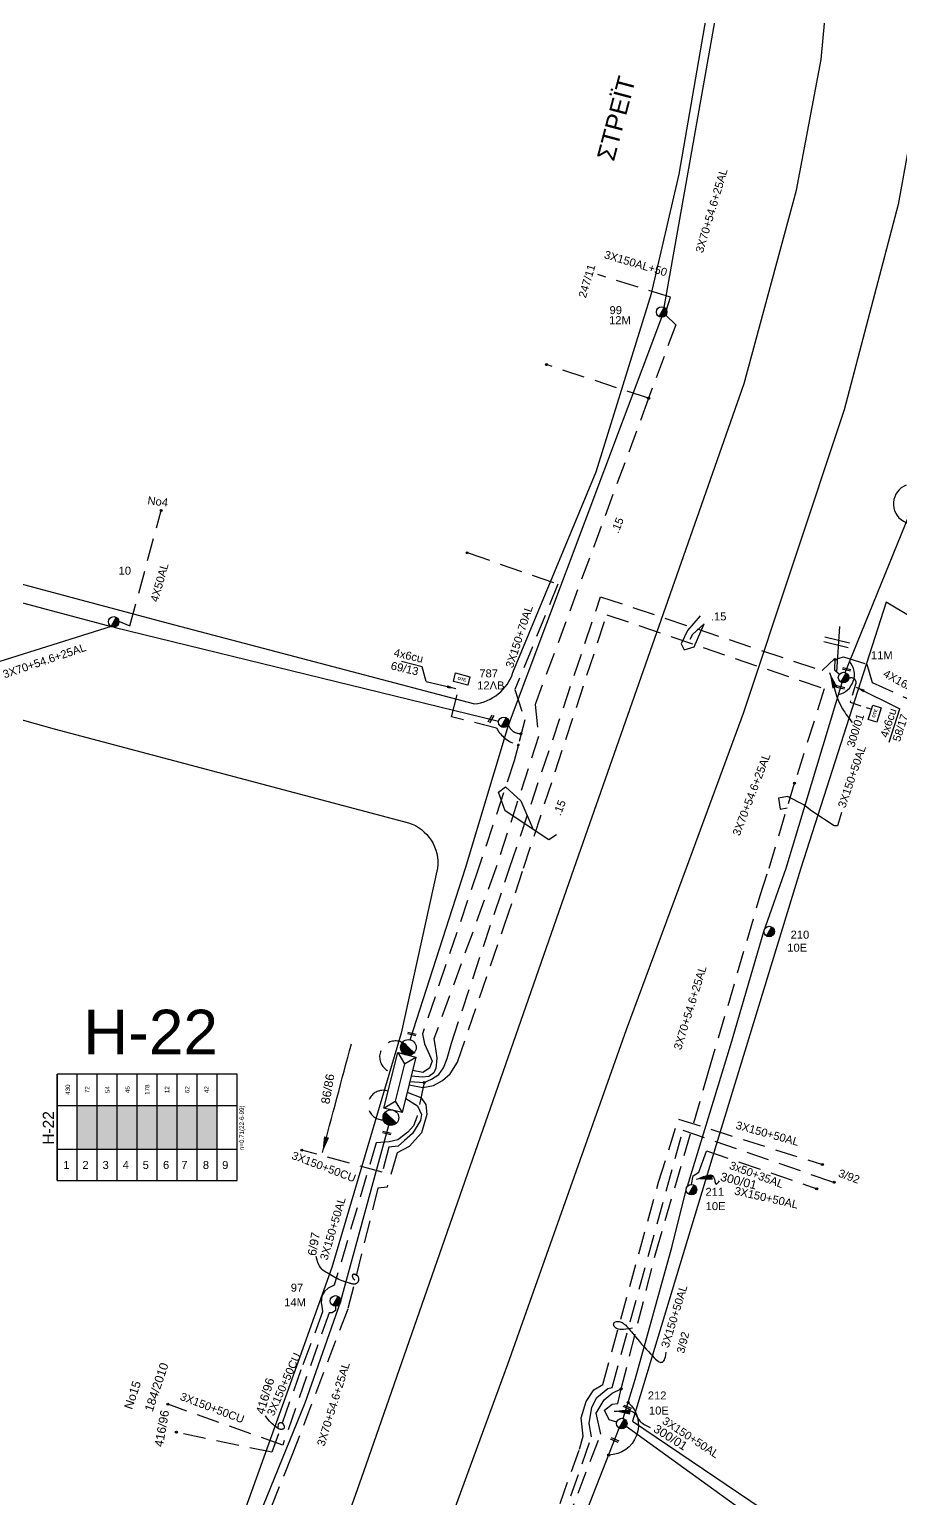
# Model space of a CAD drawing. Header units: millimetres. Extents: x 951 to 2109, y 727 to 2273.
# Drawn here: x 1749.5 to 1847.5, y 967.6 to 1132.7 of the extents above; entities that cross this region are included whole.
import ezdxf
from ezdxf.enums import TextEntityAlignment as Align

# ---------------------------------------------------------------- set-up
doc = ezdxf.new("R2010")
doc.units = ezdxf.units.MM
doc.linetypes.add('DASHED', pattern=[19.05, 12.7, -6.35])
for name, color, linetype in [('Pillar OTE', 7, 'Continuous'), ('Άγνωστα', 7, 'Continuous'), ('Ασφαλειοκιβώτια Χ.Τ 9 αναχωρήσεων', 7, 'Continuous'), ('Γέφυρες Εναέριου Δικτύου', 7, 'Continuous'), ('Γυμνά εναέρια ΧΤ (3Φ)   4x50AL', 7, 'Continuous'), ('Γυμνά εναέρια ΧΤ και ΦΟΠ (3Φ)   4x50+16AL', 7, 'Continuous'), ('Επιγραφές - Σχήματα', 7, 'Continuous'), ('Καλώδια ΧΤ   3x150+50AL', 7, 'DASHED'), ('Καλώδια ΧΤ   3x150+50CU', 7, 'DASHED'), ('Καλώδια ΧΤ   3x150AL+50XLPE', 7, 'DASHED'), ('Μηχανική τομή', 7, 'Continuous'), ('Στύλος ΦΜ', 7, 'Continuous'), ('Στύλος ΦΜ @ 1', 7, 'Continuous'), ('Συνδέσεις', 7, 'Continuous'), ('Συνεστραμμένα ΧΤ   3x70+54.6+25 AL', 7, 'SYN_LINE'), ('Τομή', 7, 'Continuous'), ('Υποσταθμός εναέριος 2 στύλων', 7, 'Continuous'), ('Υποσταθμός πόλεως', 7, 'Continuous'), ('Υπόβαθρο ΔΕΗ', 7, 'Continuous'), ('Υπόγεια Καλώδια Δικτύου ΧΤ   .075', 7, 'DASHED'), ('Υπόγεια Καλώδια Δικτύου ΧΤ   .15', 7, 'DASHED'), ('Υπόγεια καλώδια Δικτύου ΧΤ και Παρ. ΧΤ - 3X150+70 AL', 7, 'DASHED'), ('Υπόγεια καλώδια Παροχών ΧΤ   4x16AL', 7, 'DASHED'), ('Υπόγεια καλώδια Παροχών ΧΤ   4x25', 7, 'DASHED'), ('Υπόγεια καλώδια Παροχών ΧΤ   4x50AL', 7, 'DASHED'), ('Υπόγεια καλώδια Παροχών ΧΤ   4x6', 7, 'DASHED')]:
    doc.layers.add(name, color=color, linetype=linetype)
doc.styles.get("Standard").update_dxf_attribs({"font": 'arial.ttf'})
doc.linetypes.add('SYN_LINE', pattern='A,0.5,-0.0001,["/\\/\\/\\/",Standard,S=0.1,R=0,X=0,Y=-0.05],-0.25', length=0.7501)
doc.dimstyles.new('ISO-25', dxfattribs={"dimtxt": 2.5, "dimasz": 2.5, "dimexe": 1.25, "dimexo": 0.625, "dimtad": 1, "dimtxsty": 'Standard', "dimcen": 2.5, "dimadec": 0, "dimazin": 0, "dimtfac": 1, "dimtmove": 0, "dimatfit": 3, "dimfxl": 1, "dimarcsym": 0})

# ---------------------------------------------------------------- blocks, each defined once
blk = doc.blocks.new('ΥΠΑΡΧΩΝ ΤΣΙΜΕΝΤΕΝΙΟΣ ΣΤΥΛΟΣ')
at = {"layer": 'Στύλος ΦΜ'}
blk.add_hatch(color=7, dxfattribs=at).paths.add_polyline_path([(-1.29, -2.28, 0.574793), (2.62, 0, 0.268822), (1.3, 2.27)])
at = {"layer": 'Στύλος ΦΜ', "color": 7}
blk.add_line((-1.29, -2.28), (1.3, 2.27), dxfattribs=at)
blk.add_circle((0, 0), 2.62, dxfattribs=at)
at = {"layer": 'Στύλος ΦΜ', "flags": 4}
for tag, p in [('ΑΡΙΘΜΟΣ', (-4.68, 8.05)), ('ΤΥΠΟΣ', (-4.91, 3.03))]:
    blk.add_attdef(tag, p, '', height=4, dxfattribs=at)
blk = doc.blocks.new('ΜΗΧΑΝΙΚΗ ΤΟΜΗ')
at = {"layer": 'Μηχανική τομή', "ltscale": 40}
for p, q in [((-1.89, 0.78), (1.89, 0.78)), ((1.89, 0), (-1.89, 0))]:
    blk.add_line(p, q, dxfattribs=at)
blk = doc.blocks.new('ΥΠΟΣΤΑΘΜΟΣ ΕΝΑΕΡΙΟΣ ΕΠΙ 2 ΣΤΥΛΩΝ')
at = {"layer": 'Υποσταθμός εναέριος 2 στύλων', "linetype": 'Continuous'}
for points in [[(-11.97, -2.11, 0.574793), (-8.45, -0.07, 0.268822), (-9.64, 1.98)], [(9.68, -2.15, 0.574793), (13.19, -0.1, 0.268822), (12.01, 1.95)]]:
    blk.add_hatch(color=256, dxfattribs=at).paths.add_polyline_path(points)
for p, q in [((-11.97, -2.11), (-9.64, 1.98)), ((9.68, -2.15), (12.01, 1.95))]:
    blk.add_line(p, q, dxfattribs=at)
for centre in [(-10.81, -0.07), (10.84, -0.1)]:
    blk.add_circle(centre, 2.36, dxfattribs=at)
at = {"layer": 'Υποσταθμός πόλεως', "linetype": 'Continuous', "ltscale": 40}
blk.add_lwpolyline([(-8.57, 2.82), (8.57, 2.82), (8.57, -2.82), (-8.57, -2.82)], close=True, dxfattribs=at)
for points in [[(-5.75, 0), (-8.57, 2.82)], [(-8.57, -2.82), (-5.75, 0)], [(-5.75, 0), (5.75, 0)], [(5.75, 0), (8.57, 2.82)], [(8.57, -2.82), (5.75, 0)]]:
    blk.add_lwpolyline(points, dxfattribs=at)
at = {"layer": 'Υποσταθμός εναέριος 2 στύλων', "ltscale": 40, "flags": 1}
for tag, p in [('ΜΕΤΑΣΧΗΜΑΤΙΣΜΟΣ', (14.09, 2.51)), ('ΙΣΧΥΣ', (14.07, -0.28)), ('ΑΡΙΘΜΟΣ', (14.19, -3))]:
    blk.add_attdef(tag, p, '', height=1.8, dxfattribs=at)
blk = doc.blocks.new('_ΣΥΝΔΕΣΗ')
at = {"layer": 'Συνδέσεις', "linetype": 'SYN_LINE', "ltscale": 40}
blk.add_hatch(color=256, dxfattribs=at).paths.add_polyline_path([(0.5, -0.01, 1), (-0.5, -0.01, 1)])
at = {"layer": 'Συνδέσεις'}
blk.add_circle((0, -0.01), 0.5, dxfattribs=at)
blk = doc.blocks.new('ΑΣΦΑΛΕΙΟΚΙΒΩΤΙΟ ΥΠΟΣΤΑΘΜΟΥ 9 ΑΝΑΧΩΡΗΣΕΩΝ')
at = {"layer": 'Ασφαλειοκιβώτια Χ.Τ 9 αναχωρήσεων', "ltscale": 40}
for p, q in [((-23.8, 40.36), (24.02, 40.36)), ((-9.72, 40.36), (-9.72, -40.64)), ((9.94, 40.36), (9.94, -40.64)), ((-23.8, 31.36), (24.02, 31.36)), ((-23.8, 22.36), (24.02, 22.36)), ((-23.8, 13.36), (24.02, 13.36)), ((-23.8, 4.36), (24.02, 4.36)), ((-23.8, -4.64), (24.02, -4.64)), ((-23.8, -13.64), (24.02, -13.64)), ((-23.8, -22.64), (24.02, -22.64)), ((-23.8, -31.64), (24.02, -31.64))]:
    blk.add_line(p, q, dxfattribs=at)
at = {"layer": 'Ασφαλειοκιβώτια Χ.Τ 9 αναχωρήσεων'}
blk.add_lwpolyline([(-23.8, -40.64), (24.02, -40.64), (24.02, 40.36), (-23.8, 40.36)], close=True, dxfattribs=at)
for s, p in [('1', (-18.61, 37.57)), ('2', (-18.61, 29)), ('3', (-18.61, 19.93)), ('4', (-18.61, 10.91)), ('5', (-18.61, 1.89)), ('6', (-18.61, -7.24)), ('7', (-18.61, -15.48)), ('8', (-18.61, -25.17)), ('9', (-18.61, -33.86))]:
    blk.add_text(s, height=3.6, rotation=270, dxfattribs=at).set_placement(p)
at = {"layer": 'Ασφαλειοκιβώτια Χ.Τ 9 αναχωρήσεων', "ltscale": 40}
for tag, height, p in [('ΟΝΟΜΑ', 5, (-0.16, 44.31)), ('ΚΕΙΜΕΝΟ 1', 2, (17.06, 35.59)), ('ΚΕΙΜΕΝΟ 2', 2, (17.06, 26.88)), ('ΚΕΙΜΕΝΟ 3', 2, (17.06, 17.69)), ('ΚΕΙΜΕΝΟ 4', 2, (17.06, 8.71)), ('ΚΕΙΜΕΝΟ 5', 2, (17.06, -0.13)), ('ΚΕΙΜΕΝΟ 6', 2, (17.06, -9.05)), ('ΚΕΙΜΕΝΟ 7', 2, (17.06, -18.13)), ('ΚΕΙΜΕΝΟ 8', 2, (17.06, -26.85)), ('ΚΕΙΜΕΝΟ 9', 2, (17.06, -35.99)), ('ΣΧ', 2, (-0.1, -42.64))]:
    blk.add_attdef(tag, text='', height=height, dxfattribs=at).set_placement(p, align=Align.MIDDLE_CENTER)
blk = doc.blocks.new('ΤΟΜΗ')
at = {"layer": 'Τομή', "ltscale": 40}
for p, q in [((-5.68, 0), (5.68, 0)), ((5.68, -2.33), (-5.68, -2.33))]:
    blk.add_line(p, q, dxfattribs=at)
blk = doc.blocks.new('TSONTA XT1')
at = {"ltscale": 40}
h = blk.add_hatch(color=256, dxfattribs=at)
h.dxf.hatch_style = 1
h.paths.add_polyline_path([(596, 2487.7), (597.1, 2488.8), (596, 2489.9), (594.9, 2488.8)])
blk.add_lwpolyline([(594.9, 2488.8), (596, 2489.9), (597.1, 2488.8), (596, 2487.7)], close=True, dxfattribs=at)
blk = doc.blocks.new('PILLAR ΟΤΕ')
at = {"layer": 'Pillar OTE', "ltscale": 40}
blk.add_lwpolyline([(-3.31, 2.02), (3.39, 2.02), (3.39, -1.99), (-3.31, -1.99)], close=True, dxfattribs=at)
at = {"layer": 'Pillar OTE', "insert": (-1.81, 0.71), "char_height": 1.3575, "width": 109.961, "attachment_point": 1}
blk.add_mtext('{\\fArial|b1|i0|c161|p34;OTE}', dxfattribs=at)

msp = doc.modelspace()

# ---------------------------------------------------------------- hatches: boundary and pattern name
at = {"layer": 'Ασφαλειοκιβώτια Χ.Τ 9 αναχωρήσεων'}
h = msp.add_hatch(color=2, dxfattribs=at)
h.dxf.hatch_style = 1
h.paths.add_polyline_path([(1757.109, 1011.749), (1754.859, 1011.749), (1754.859, 1006.836), (1757.109, 1006.836)])
h = msp.add_hatch(color=6, dxfattribs=at)
h.dxf.hatch_style = 1
h.paths.add_polyline_path([(1759.359, 1011.749), (1757.109, 1011.749), (1757.109, 1006.836), (1759.359, 1006.836)])
h = msp.add_hatch(color=85, dxfattribs=at)
h.dxf.hatch_style = 1
h.paths.add_polyline_path([(1761.609, 1011.749), (1759.359, 1011.749), (1759.359, 1006.836), (1761.609, 1006.836)])
h = msp.add_hatch(color=173, dxfattribs=at)
h.dxf.hatch_style = 1
h.paths.add_polyline_path([(1761.609, 1006.836), (1763.859, 1006.836), (1763.859, 1011.749), (1761.609, 1011.749)])
h = msp.add_hatch(color=1, dxfattribs=at)
h.dxf.hatch_style = 1
h.paths.add_polyline_path([(1766.109, 1011.749), (1763.859, 1011.749), (1763.859, 1006.836), (1766.109, 1006.836)])
h = msp.add_hatch(color=5, dxfattribs=at)
h.dxf.hatch_style = 1
h.paths.add_polyline_path([(1768.359, 1011.749), (1766.109, 1011.749), (1766.109, 1006.836), (1768.359, 1006.836)])
h = msp.add_hatch(color=30, dxfattribs=at)
h.dxf.hatch_style = 1
h.paths.add_polyline_path([(1770.609, 1011.749), (1768.359, 1011.749), (1768.359, 1006.836), (1770.609, 1006.836)])

# ---------------------------------------------------------------- linework, layer by layer
at = {"layer": 'Άγνωστα', "color": 85, "linetype": 'DASHED', "ltscale": 0.2}
msp.add_lwpolyline([(1819.118, 1091.255), (1807.635, 1095.038)], dxfattribs=at)
at = {"layer": 'Άγνωστα', "linetype": 'Continuous', "ltscale": 0.2}
msp.add_lwpolyline([(1840.296, 1060.49), (1840.621, 1065.583)], dxfattribs=at)
at = {"layer": 'Άγνωστα', "color": 173, "linetype": 'DASHED', "ltscale": 0.2}
msp.add_lwpolyline([(1825.633, 1006.634), (1838.012, 1002.391)], dxfattribs=at)
at = {"layer": 'Γέφυρες Εναέριου Δικτύου'}
msp.add_lwpolyline([(1816.817, 978.37, -0.6896578), (1814.625, 972.453, -1.3945553)], format="xyb", dxfattribs=at)
at = {"layer": 'Γέφυρες Εναέριου Δικτύου', "ltscale": 0.2}
for centre, radius, start, end in [((1848.898, 1079.385), 2.26, 111.33753, 304.01721), ((1839.975, 1060.189), 2.283, 282.2001, 39.61923)]:
    msp.add_arc(centre, radius, start, end, dxfattribs=at)
at = {"layer": 'Γυμνά εναέρια ΧΤ (3Φ)   4x50AL', "color": 173, "ltscale": 0.2}
msp.add_lwpolyline([(1795.431, 923.47), (1815.81, 975.478)], dxfattribs=at)
at = {"layer": 'Γυμνά εναέρια ΧΤ και ΦΟΠ (3Φ)   4x50+16AL', "color": 1, "ltscale": 0.2}
msp.add_lwpolyline([(1838.059, 960.161), (1816.578, 975.646)], dxfattribs=at)
at = {"layer": 'Επιγραφές - Σχήματα'}
for points in [[(1824.898, 1066.798), (1823.485, 1065.155), (1822.788, 1063.646), (1823.117, 1062.969), (1824.221, 1063.298), (1825.363, 1065.889), (1824.046, 1064.69), (1823.737, 1064.149)], [(1808.759, 1042.163), (1807.908, 1041.62), (1802.989, 1044.881), (1802.232, 1046.983), (1803.005, 1047.568), (1804.762, 1045.991), (1806.143, 1042.79)], [(1840.797, 1044.672), (1840.345, 1043.174), (1839.996, 1043.174), (1837.47, 1044.857), (1836.567, 1045.534), (1834.74, 1046.477), (1833.734, 1046.293), (1833.898, 1045.062), (1834.699, 1045.217)], [(1786.096, 992.105), (1785.982, 992.233), (1785.903, 992.344), (1785.854, 992.439), (1785.829, 992.519), (1785.823, 992.586), (1785.829, 992.64), (1785.843, 992.685), (1785.859, 992.72), (1785.872, 992.747), (1785.882, 992.768), (1785.89, 992.783), (1785.898, 992.793), (1785.905, 992.799), (1785.913, 992.802), (1785.923, 992.803), (1785.935, 992.804), (1785.95, 992.804), (1785.969, 992.804), (1785.99, 992.804), (1786.014, 992.803), (1786.039, 992.8), (1786.066, 992.797), (1786.095, 992.791), (1786.124, 992.783), (1786.154, 992.774), (1786.183, 992.761), (1786.213, 992.746), (1786.243, 992.728), (1786.272, 992.708), (1786.301, 992.684), (1786.329, 992.657), (1786.356, 992.627), (1786.381, 992.594), (1786.405, 992.558), (1786.427, 992.518), (1786.447, 992.475), (1786.464, 992.43), (1786.479, 992.381), (1786.49, 992.33), (1786.497, 992.276), (1786.501, 992.22), (1786.501, 992.163), (1786.496, 992.105), (1786.487, 992.048), (1786.472, 991.992), (1786.452, 991.938), (1786.426, 991.888), (1786.393, 991.842), (1786.355, 991.801), (1786.311, 991.765), (1786.263, 991.735), (1786.212, 991.71), (1786.158, 991.69), (1786.104, 991.675), (1786.049, 991.665), (1785.996, 991.66), (1785.944, 991.66), (1785.893, 991.665), (1785.839, 991.674), (1785.782, 991.687), (1785.719, 991.704), (1785.648, 991.725), (1785.567, 991.75), (1785.474, 991.779), (1785.367, 991.81), (1785.247, 991.846), (1785.115, 991.887), (1784.971, 991.934), (1784.817, 991.988), (1784.653, 992.049), (1784.481, 992.119), (1784.301, 992.199), (1784.114, 992.289), (1783.923, 992.387), (1783.73, 992.491), (1783.537, 992.599), (1783.346, 992.709), (1783.159, 992.819), (1782.98, 992.926), (1782.809, 993.028), (1782.649, 993.127), (1782.499, 993.232), (1782.358, 993.358), (1782.225, 993.519), (1782.099, 993.728), (1781.978, 994), (1781.861, 994.347), (1781.747, 994.785)], [(1817.297, 986.713), (1816.899, 986.639), (1816.566, 986.589), (1816.289, 986.56), (1816.061, 986.551), (1815.875, 986.56), (1815.724, 986.587), (1815.599, 986.628), (1815.495, 986.683), (1815.405, 986.75), (1815.329, 986.826), (1815.268, 986.907), (1815.222, 986.992), (1815.193, 987.077), (1815.182, 987.16), (1815.189, 987.236), (1815.216, 987.304), (1815.263, 987.361), (1815.328, 987.407), (1815.408, 987.44), (1815.499, 987.462), (1815.6, 987.471), (1815.707, 987.469), (1815.817, 987.453), (1815.928, 987.426), (1816.036, 987.386), (1816.142, 987.334), (1816.245, 987.272), (1816.345, 987.202), (1816.442, 987.125), (1816.537, 987.041), (1816.628, 986.953), (1816.716, 986.861), (1816.801, 986.766), (1816.887, 986.665), (1816.978, 986.555), (1817.078, 986.432), (1817.191, 986.291), (1817.322, 986.13), (1817.474, 985.944), (1817.653, 985.729), (1817.859, 985.485), (1818.088, 985.216), (1818.333, 984.933), (1818.586, 984.643), (1818.842, 984.355), (1819.091, 984.078), (1819.328, 983.819), (1819.545, 983.588), (1819.736, 983.392), (1819.904, 983.229), (1820.051, 983.1), (1820.18, 983), (1820.294, 982.93), (1820.396, 982.887), (1820.49, 982.869), (1820.578, 982.874), (1820.662, 982.903), (1820.743, 982.956), (1820.818, 983.038), (1820.887, 983.152), (1820.948, 983.302), (1821, 983.49), (1821.041, 983.721), (1821.072, 983.998)], [(1777.449, 975.527), (1777.459, 975.706), (1777.482, 975.844), (1777.515, 975.946), (1777.556, 976.017), (1777.603, 976.063), (1777.652, 976.089), (1777.702, 976.1), (1777.749, 976.101), (1777.793, 976.096), (1777.833, 976.087), (1777.869, 976.074), (1777.902, 976.057), (1777.932, 976.037), (1777.96, 976.013), (1777.986, 975.987), (1778.01, 975.957), (1778.033, 975.925), (1778.054, 975.891), (1778.074, 975.855), (1778.092, 975.818), (1778.108, 975.779), (1778.121, 975.74), (1778.132, 975.7), (1778.139, 975.66), (1778.143, 975.62), (1778.144, 975.581), (1778.14, 975.544), (1778.132, 975.508), (1778.119, 975.474), (1778.101, 975.443), (1778.078, 975.415), (1778.048, 975.39), (1778.012, 975.37), (1777.971, 975.354), (1777.926, 975.342), (1777.877, 975.334), (1777.827, 975.329), (1777.775, 975.329), (1777.724, 975.333), (1777.674, 975.341), (1777.626, 975.352), (1777.578, 975.369), (1777.528, 975.392), (1777.473, 975.423), (1777.411, 975.462), (1777.34, 975.512), (1777.257, 975.573), (1777.161, 975.646), (1777.049, 975.734), (1776.924, 975.837), (1776.788, 975.957), (1776.643, 976.095), (1776.492, 976.254), (1776.338, 976.435), (1776.182, 976.639), (1776.028, 976.868)]]:
    msp.add_lwpolyline(points, dxfattribs=at)
at = {"layer": 'Επιγραφές - Σχήματα', "ltscale": 40}
msp.add_lwpolyline([(1794.097, 1059.406), (1793.668, 1061.067), (1791.344, 1061.657)], dxfattribs=at)
at = {"layer": 'Καλώδια ΧΤ   3x150+50AL', "color": 1, "ltscale": 0.2}
msp.add_lwpolyline([(1815.528, 976.13), (1814.661, 976.416), (1814.157, 977.508), (1814.157, 977.508), (1815.014, 978.18), (1815.653, 978.247), (1816.031, 979.883), (1819.916, 995.169), (1825.901, 1015.687), (1831.663, 1035.365), (1832.667, 1038.412), (1835.53, 1047.999)], dxfattribs=at)
at = {"layer": 'Καλώδια ΧΤ   3x150+50AL', "color": 30, "ltscale": 0.2}
msp.add_lwpolyline([(1791.977, 1013.259), (1793.512, 1012.63), (1794.08, 1011.857), (1794.176, 1010.753), (1793.576, 1008.689), (1792.183, 1007.129), (1790.839, 1006.433), (1789.71, 1002.569), (1788.677, 1002.469), (1785.281, 988.835), (1779.012, 972.4), (1775.088, 962.647), (1773.981, 961.801), (1772.74, 961.844), (1763.472, 964.13)], dxfattribs=at)
at = {"layer": 'Καλώδια ΧΤ   3x150+50AL', "color": 2, "ltscale": 0.2}
msp.add_lwpolyline([(1805.302, 956.257), (1811.328, 973.102), (1811.75, 974.586), (1811.527, 976.645), (1812.098, 978.457), (1812.942, 979.797), (1813.985, 980.392), (1820.235, 1003.139), (1822.472, 1010.223), (1838.65, 1005.115)], dxfattribs=at)
at = {"layer": 'Καλώδια ΧΤ   3x150+50AL', "color": 133, "ltscale": 0.2}
msp.add_lwpolyline([(1807.837, 960.682), (1812.706, 974.504), (1812.414, 975.99), (1812.713, 977.846), (1813.309, 978.923), (1814.531, 979.94), (1815.019, 980.062), (1822.961, 1008.968), (1839.981, 1003.111)], dxfattribs=at)
at = {"layer": 'Καλώδια ΧΤ   3x150+50AL', "color": 173, "ltscale": 0.2}
msp.add_lwpolyline([(1823.933, 1002.872), (1824.133, 1003.843), (1824.749, 1004.242), (1825.633, 1006.634)], dxfattribs=at)
at = {"layer": 'Καλώδια ΧΤ   3x150+50CU', "color": 85, "ltscale": 0.2}
msp.add_lwpolyline([(1821.118, 1101.204), (1821.58, 1102.631), (1813.395, 1105.161)], dxfattribs=at)
at = {"layer": 'Καλώδια ΧΤ   3x150+50CU', "color": 5, "ltscale": 0.2}
msp.add_lwpolyline([(1793.885, 1014.342), (1793.037, 1010.449), (1792.68, 1009.445), (1792.055, 1008.732), (1790.917, 1007.884), (1789.935, 1007.661), (1788.485, 1007.55), (1783.77, 991.553), (1783.081, 991.228), (1782.657, 990.819), (1782.365, 990.355), (1782.304, 989.576), (1782.361, 989.192), (1782.456, 988.548), (1780.018, 982.02), (1776.752, 972.756), (1766.012, 975.011)], dxfattribs=at)
at = {"layer": 'Καλώδια ΧΤ   3x150+50CU', "color": 173, "ltscale": 0.2}
msp.add_lwpolyline([(1791.801, 1012.549), (1793.144, 1011.692), (1793.587, 1010.746), (1793.479, 1010.076), (1792.573, 1008.587), (1791.682, 1007.817), (1790.946, 1007.181), (1789.915, 1007.077), (1789.15, 1004.248), (1780.127, 1006.725)], dxfattribs=at)
at = {"layer": 'Καλώδια ΧΤ   3x150+50CU', "color": 2, "ltscale": 0.2}
msp.add_lwpolyline([(1783.906, 989.195), (1783.902, 988.698), (1783.551, 988.446), (1783.182, 988.455), (1777.979, 973.578), (1765.067, 978.157)], dxfattribs=at)
at = {"layer": 'Καλώδια ΧΤ   3x150AL+50XLPE', "color": 6, "ltscale": 0.2}
msp.add_lwpolyline([(1804.355, 1052.31, -0.2004195), (1802.01, 1054.18), (1796.962, 1055.447), (1797.878, 1059.094)], format="xyb", dxfattribs=at)
at = {"layer": 'Καλώδια ΧΤ   3x150AL+50XLPE', "color": 85, "linetype": 'DASHED', "ltscale": 0.2}
msp.add_arc((1790.66, 1017.215), 1.791, 36.19774, 259.78056, dxfattribs=at)
at = {"layer": 'Καλώδια ΧΤ   3x150AL+50XLPE', "color": 2, "linetype": 'DASHED', "ltscale": 0.2}
msp.add_arc((1789.245, 1011.793), 1.664, 69.73322, 302.39755, dxfattribs=at)
at = {"layer": 'Συνεστραμμένα ΧΤ   3x70+54.6+25 AL', "color": 85, "ltscale": 20}
for points in [[(1820.876, 1101.468), (1829.434, 1149.873)], [(1792.321, 1019.132), (1798.509, 1038.412), (1803.359, 1054.522), (1820.584, 1100.369)]]:
    msp.add_lwpolyline(points, dxfattribs=at)
at = {"layer": 'Συνεστραμμένα ΧΤ   3x70+54.6+25 AL', "color": 173, "ltscale": 20}
for points in [[(1841.2, 1060.428), (1848.9, 1079.324)], [(1832.086, 1031.303), (1834.585, 1038.412), (1840.861, 1059.3)], [(1823.483, 1002.663), (1828.375, 1018.598), (1832.086, 1031.303)], [(1816.265, 976.556), (1817.595, 980.931), (1821.773, 995.935), (1823.344, 1002.284)]]:
    msp.add_lwpolyline(points, dxfattribs=at)
at = {"layer": 'Συνεστραμμένα ΧΤ   3x70+54.6+25 AL', "color": 6, "ltscale": 20}
for points in [[(1712.894, 1077.814), (1758.679, 1065.605)], [(1758.679, 1065.605), (1738.859, 1059.397)], [(1758.97, 1065.528), (1802.251, 1054.975)]]:
    msp.add_lwpolyline(points, dxfattribs=at)
at = {"layer": 'Συνεστραμμένα ΧΤ   3x70+54.6+25 AL', "color": 2, "ltscale": 20}
for points in [[(1784.474, 989.629), (1789.924, 1009.529)], [(1774.51, 963.591), (1780.482, 978.337), (1784.474, 989.629)]]:
    msp.add_lwpolyline(points, dxfattribs=at)
at = {"layer": 'Υπόβαθρο ΔΕΗ'}
for points in [[(1855.884, 1238.454), (1855.757, 1221.108), (1855.581, 1199.157), (1854.473, 1173.753), (1852.152, 1146.155), (1850.887, 1133.515), (1847.178, 1113.039), (1841.093, 1089.971), (1829.738, 1055.829), (1823.324, 1038.412), (1816.608, 1020.269), (1803.237, 982.617), (1799.467, 972.326), (1789.721, 945.722), (1785.623, 934.317), (1770.24, 891.508), (1750.622, 836.913), (1747.991, 830.926), (1741.203, 816.208), (1731.038, 792.571), (1722.944, 773.751), (1719.386, 768.132), (1697.266, 734.249)], [(1774.274, 934.317), (1787.109, 970.61), (1810.749, 1038.412), (1829.86, 1092.93), (1835.729, 1114.65), (1838.509, 1129.328), (1840.262, 1148.437), (1842.198, 1166.764), (1843.345, 1179.86), (1843.349, 1194.153), (1843.651, 1208.033), (1843.832, 1229.217), (1843.772, 1237.063)], [(1836.223, 1038.412), (1826.713, 1007.312), (1817.315, 976.252), (1872.838, 938.699), (1896.876, 976.93), (1910.774, 998.777), (1925.093, 1021.008), (1845.811, 1068.323), (1836.223, 1038.412)], [(1846.172, 1052.584), (1847.375, 1056.337)]]:
    msp.add_lwpolyline(points, dxfattribs=at)
for points in [[(1713.644, 1135.197), (1712.319, 1123.928), (1709.597, 1106.887), (1705.806, 1085.072, 0.4319722), (1708.881, 1080.668), (1723.505, 1076.898), (1742.326, 1072.059), (1765.078, 1065.986), (1785.038, 1060.739), (1799.529, 1056.896, 0.2961577), (1803.849, 1060.427), (1813.223, 1083.003), (1819.427, 1103.051), (1822.554, 1116.452), (1826.774, 1140.956)], [(1692.539, 1038.412), (1697.606, 1054.015), (1698.952, 1063.071, -0.5440936), (1705.362, 1066.731), (1732.223, 1059.716), (1752.289, 1054.085), (1792.115, 1043.538, -0.3614275), (1795.374, 1038.412), (1791.283, 1019.879), (1783.493, 993.519), (1778.455, 979.394), (1773.605, 965.945)]]:
    msp.add_lwpolyline(points, format="xyb", dxfattribs=at)
at = {"layer": 'Υπόγεια Καλώδια Δικτύου ΧΤ   .075', "color": 1, "ltscale": 0.2}
msp.add_lwpolyline([(1814.499, 950.088), (1822.01, 958.134), (1809.824, 964.623), (1813.73, 974.799), (1813.234, 977.157), (1814.128, 978.671), (1815.021, 979.39), (1816.031, 979.883)], dxfattribs=at)
at = {"layer": 'Υπόγεια Καλώδια Δικτύου ΧΤ   .15', "color": 85, "ltscale": 0.2}
for points in [[(1821.05, 1100.598), (1822.171, 1099.527), (1819.079, 1091.149)], [(1819.079, 1091.149), (1806.356, 1056.821), (1806.742, 1053.221), (1801.936, 1038.412), (1794.974, 1019.24), (1795.068, 1018.591), (1795.177, 1017.842), (1795.284, 1017.106), (1795.247, 1016.609), (1795.199, 1015.957), (1794.949, 1015.425), (1794.41, 1015.007), (1793.677, 1014.918), (1792.418, 1015.037)]]:
    msp.add_lwpolyline(points, dxfattribs=at)
at = {"layer": 'Υπόγεια Καλώδια Δικτύου ΧΤ   .15', "color": 5, "ltscale": 0.2}
for points in [[(1792.27, 1014.439), (1793.885, 1014.342), (1794.702, 1014.716), (1795.518, 1015.237), (1796.051, 1015.985), (1796.47, 1017.039), (1796.935, 1018.772), (1803.482, 1038.412), (1813.719, 1068.942), (1838.626, 1060.636), (1840.051, 1061.985)], [(1840.051, 1061.985), (1840.011, 1060.733), (1840.582, 1060.246)]]:
    msp.add_lwpolyline(points, dxfattribs=at)
at = {"layer": 'Υπόγεια Καλώδια Δικτύου ΧΤ   .15', "color": 1, "ltscale": 0.2}
msp.add_lwpolyline([(1792.179, 1014.074), (1793.744, 1013.771), (1794.93, 1014.013), (1795.933, 1014.548), (1796.809, 1015.294), (1797.619, 1016.635), (1802.928, 1032.052), (1805.043, 1038.412), (1814.419, 1066.929), (1838.859, 1058.603), (1835.53, 1047.999)], dxfattribs=at)
at = {"layer": 'Υπόγεια Καλώδια Δικτύου ΧΤ   .15', "color": 6, "ltscale": 0.2}
msp.add_lwpolyline([(1804.435, 1052.183), (1804.004, 1050.508), (1799.982, 1038.412), (1793.694, 1019.819), (1793.921, 1018.682), (1794.46, 1017.458), (1794.787, 1016.716), (1794.49, 1015.943), (1793.717, 1015.468), (1792.576, 1015.672)], dxfattribs=at)
at = {"layer": 'Υπόγεια καλώδια Δικτύου ΧΤ και Παρ. ΧΤ - 3X150+70 AL', "color": 6, "ltscale": 0.2}
msp.add_lwpolyline([(1798.837, 1073.877), (1808.918, 1070.376), (1804.089, 1058.501), (1805.19, 1055.117), (1804.472, 1052.325)], dxfattribs=at)
msp.add_arc((1804.67, 1054.96), 1.382, 198.47584, 268.90924, dxfattribs=at)
at = {"layer": 'Υπόγεια καλώδια Παροχών ΧΤ   4x16AL', "color": 5, "ltscale": 0.2}
msp.add_lwpolyline([(1840.052, 1061.875), (1841.013, 1062.184), (1843.636, 1061.366), (1844.246, 1059.302), (1854.477, 1054.673)], dxfattribs=at)
at = {"layer": 'Υπόγεια καλώδια Παροχών ΧΤ   4x50AL', "color": 6, "ltscale": 0.2}
msp.add_lwpolyline([(1759.428, 1066.256), (1760.789, 1065.679), (1764.31, 1078.645)], dxfattribs=at)
at = {"layer": 'Υπόγεια καλώδια Παροχών ΧΤ   4x6', "color": 173, "linetype": 'DASHED', "ltscale": 0.1}
msp.add_lwpolyline([(1841.602, 1059.722, -0.7784255), (1842.394, 1059.064), (1841.76, 1057.087), (1844.201, 1056.304)], format="xyb", dxfattribs=at)

# ---------------------------------------------------------------- block references
at = {"layer": 'Pillar OTE', "xscale": 0.25, "yscale": 0.25, "zscale": 0.25}
for p, rotation in [((1798.084, 1059.681), 345.5128141630719), ((1844.54, 1055.796), 72.22614066213909)]:
    msp.add_blockref('PILLAR ΟΤΕ', p, dxfattribs=dict(at, rotation=rotation))
at = {"layer": 'Ασφαλειοκιβώτια Χ.Τ 9 αναχωρήσεων', "xscale": 0.25, "yscale": 0.25, "zscale": 0.25, "rotation": 90}
msp.add_blockref('ΑΣΦΑΛΕΙΟΚΙΒΩΤΙΟ ΥΠΟΣΤΑΘΜΟΥ 9 ΑΝΑΧΩΡΗΣΕΩΝ', (1762.7, 1009.265), dxfattribs=at).add_auto_attribs({'ΟΝΟΜΑ': 'H-22', 'ΣΧ': 'n=0.71(22-6-99)', 'ΚΕΙΜΕΝΟ 2': '72', 'ΚΕΙΜΕΝΟ 1': '430', 'ΚΕΙΜΕΝΟ 3': '54', 'ΚΕΙΜΕΝΟ 4': '45', 'ΚΕΙΜΕΝΟ 5': '178', 'ΚΕΙΜΕΝΟ 6': '12', 'ΚΕΙΜΕΝΟ 7': '62', 'ΚΕΙΜΕΝΟ 8': '42'})
at = {"layer": 'Μηχανική τομή'}
for p, xscale, yscale, zscale, rotation in [((1841.354, 1060.683), 0.2500000000000064, 0.2500000000000064, 0.2500000000000064, 346.892425865175), ((1840.687, 1058.658), 0.2500000000000064, 0.2500000000000064, 0.2500000000000064, 347.5948626675698), ((1801.469, 1055.179), 0.2500000000002481, 0.2500000000002481, 0.2500000000002481, 60.33000281809041), ((1792.471, 1019.694), 0.2499999999999995, 0.2499999999999995, 0.2499999999999995, 346.5452370152705), ((1789.656, 1008.551), 0.2499999999999995, 0.2499999999999995, 0.2499999999999995, 346.5452370152705), ((1816.75, 977.895), 0.2499999999999996, 0.2499999999999996, 0.2499999999999996, 157.596839503646), ((1815.333, 974.239), 0.2499999999999996, 0.2499999999999996, 0.2499999999999996, 157.596839503646)]:
    msp.add_blockref('ΜΗΧΑΝΙΚΗ ΤΟΜΗ', p, dxfattribs=dict(at, xscale=xscale, yscale=yscale, zscale=zscale, rotation=rotation))
at = {"layer": 'Στύλος ΦΜ @ 1', "ltscale": 40}
ref = msp.add_blockref('ΥΠΑΡΧΩΝ ΤΣΙΜΕΝΤΕΝΙΟΣ ΣΤΥΛΟΣ', (1820.584, 1100.957), dxfattribs=dict(at, xscale=0.2249999999999091, yscale=0.2249999999999091, zscale=0.2249999999999091))
ref.add_attrib('ΤΥΠΟΣ', '12M', (1814.666, 1099.59), dxfattribs={"layer": 'Στύλος ΦΜ', "height": 0.9, "flags": 4})
ref.add_attrib('ΑΡΙΘΜΟΣ', '99', (1814.72, 1100.721), dxfattribs={"layer": 'Στύλος ΦΜ', "height": 0.9, "flags": 4})
ref = msp.add_blockref('ΥΠΑΡΧΩΝ ΤΣΙΜΕΝΤΕΝΙΟΣ ΣΤΥΛΟΣ', (1758.97, 1066.117), dxfattribs=dict(at, xscale=0.2249999999999091, yscale=0.2249999999999091, zscale=0.2249999999999091))
ref.add_attrib('ΤΥΠΟΣ', '10', (1759.52, 1071.427), dxfattribs={"layer": 'Στύλος ΦΜ', "height": 0.9, "flags": 4})
ref = msp.add_blockref('ΥΠΑΡΧΩΝ ΤΣΙΜΕΝΤΕΝΙΟΣ ΣΤΥΛΟΣ', (1841.03, 1059.864), dxfattribs=dict(at, xscale=0.2249999999999091, yscale=0.2249999999999091, zscale=0.2249999999999091))
ref.add_attrib('ΤΥΠΟΣ', '11M', (1844.116, 1061.912), dxfattribs={"layer": 'Στύλος ΦΜ', "height": 0.9, "flags": 4})
ref = msp.add_blockref('ΥΠΑΡΧΩΝ ΤΣΙΜΕΝΤΕΝΙΟΣ ΣΤΥΛΟΣ', (1802.823, 1054.836), dxfattribs=dict(at, xscale=0.2249999999999091, yscale=0.2249999999999091, zscale=0.2249999999999091))
ref.add_attrib('ΤΥΠΟΣ', '12ΛB', (1799.839, 1058.526), dxfattribs={"layer": 'Στύλος ΦΜ', "height": 0.9, "flags": 4})
ref.add_attrib('ΑΡΙΘΜΟΣ', '787', (1800.08, 1059.878), dxfattribs={"layer": 'Στύλος ΦΜ', "height": 0.9, "flags": 4})
ref = msp.add_blockref('ΥΠΑΡΧΩΝ ΤΣΙΜΕΝΤΕΝΙΟΣ ΣΤΥΛΟΣ', (1832.675, 1031.303), dxfattribs=dict(at, xscale=0.2249999999999091, yscale=0.2249999999999091, zscale=0.2249999999999091))
ref.add_attrib('ΤΥΠΟΣ', '210', (1835.08, 1030.506), dxfattribs={"layer": 'Στύλος ΦΜ', "height": 0.9, "flags": 4})
ref.add_attrib('ΑΡΙΘΜΟΣ', '10E', (1834.705, 1029.04), dxfattribs={"layer": 'Στύλος ΦΜ', "height": 0.9, "flags": 4})
ref = msp.add_blockref('ΥΠΑΡΧΩΝ ΤΣΙΜΕΝΤΕΝΙΟΣ ΣΤΥΛΟΣ', (1823.933, 1002.284), dxfattribs=dict(at, xscale=0.2249999999999091, yscale=0.2249999999999091, zscale=0.2249999999999091))
ref.add_attrib('ΤΥΠΟΣ', '211', (1825.507, 1001.593), dxfattribs={"layer": 'Στύλος ΦΜ', "height": 0.9, "flags": 4})
ref.add_attrib('ΑΡΙΘΜΟΣ', '10E', (1825.529, 999.986), dxfattribs={"layer": 'Στύλος ΦΜ', "height": 0.9, "flags": 4})
ref = msp.add_blockref('ΥΠΑΡΧΩΝ ΤΣΙΜΕΝΤΕΝΙΟΣ ΣΤΥΛΟΣ', (1783.906, 989.784), dxfattribs=dict(at, xscale=0.2249999999999091, yscale=0.2249999999999091, zscale=0.2249999999999091))
ref.add_attrib('ΤΥΠΟΣ', '97', (1778.881, 990.819), dxfattribs={"layer": 'Στύλος ΦΜ', "height": 0.9, "flags": 4})
ref.add_attrib('ΑΡΙΘΜΟΣ', '14M', (1778.136, 989.17), dxfattribs={"layer": 'Στύλος ΦΜ', "height": 0.9, "flags": 4})
ref = msp.add_blockref('ΥΠΑΡΧΩΝ ΤΣΙΜΕΝΤΕΝΙΟΣ ΣΤΥΛΟΣ', (1816.1, 975.99), dxfattribs=dict(at, xscale=0.2249999999999091, yscale=0.2249999999999091, zscale=0.2249999999999091))
ref.add_attrib('ΤΥΠΟΣ', '212', (1819.024, 978.695), dxfattribs={"layer": 'Στύλος ΦΜ', "height": 0.9, "flags": 4})
ref.add_attrib('ΑΡΙΘΜΟΣ', '10E', (1819.154, 977.006), dxfattribs={"layer": 'Στύλος ΦΜ', "height": 0.9, "flags": 4})
at = {"layer": 'Συνδέσεις', "xscale": 0.2249999999999091, "yscale": 0.2249999999999091, "zscale": 0.2249999999999091}
for p in [(1807.636, 1095.041), (1819.119, 1091.258), (1764.301, 1078.655), (1798.725, 1073.88), (1840.052, 1061.875), (1804.752, 1053.55), (1835.53, 1048.002), (1793.886, 1014.344), (1780.128, 1006.727), (1838.65, 1005.117), (1839.981, 1003.114), (1838.013, 1002.394), (1816.031, 979.883), (1765.068, 978.159), (1816.817, 978.373), (1766.013, 975.013), (1814.625, 972.455)]:
    msp.add_blockref('_ΣΥΝΔΕΣΗ', p, dxfattribs=at)
at = {"layer": 'Συνδέσεις', "xscale": 0.09999999999999998, "yscale": 0.09999999999999998, "zscale": 0.09999999999999998, "rotation": 346.4181434723352}
msp.add_blockref('TSONTA XT1', (1688.088, 824.363), dxfattribs=at)
at = {"layer": 'Τομή', "xscale": 0.2499999999999999, "yscale": 0.2499999999999999, "zscale": 0.2499999999999999, "rotation": 346.1430017284794}
msp.add_blockref('ΤΟΜΗ', (1840.318, 1064.107), dxfattribs=at)
at = {"layer": 'Υποσταθμός εναέριος 2 στύλων', "xscale": 0.375546875, "yscale": 0.375546875, "zscale": 0.375546875, "rotation": 256.0615996767643}
msp.add_blockref('ΥΠΟΣΤΑΘΜΟΣ ΕΝΑΕΡΙΟΣ ΕΠΙ 2 ΣΤΥΛΩΝ', (1791.153, 1014.329), dxfattribs=at)

# ---------------------------------------------------------------- texts
at = {"layer": 'Επιγραφές - Σχήματα', "color": 7, "attachment_point": 1}
for s, insert, char_height, width, rotation in [('\\pt16;ΣΤΡΕΪΤ', (1813.27, 1118.324), 2, 10.66863, 75.11229), ('No4', (1762.838, 1080.239), 0.9, 84.18588, 353.42768), ('300/01', (1841.37, 1052.218), 0.9, 84.18588, 72.73396)]:
    msp.add_mtext(s, dxfattribs=dict(at, insert=insert, char_height=char_height, width=width, rotation=rotation))
at = {"layer": 'Επιγραφές - Σχήματα', "color": 7, "insert": (1755.552, 1022.517), "char_height": 5, "width": 15.13281, "attachment_point": 1}
msp.add_mtext('Η-22', dxfattribs=at)
at = {"layer": 'Επιγραφές - Σχήματα', "char_height": 0.9, "attachment_point": 1}
for s, width, insert, rotation in [('{\\H1.0833x;86/86}', 11.38328, (1782.262, 1012.022), 80.12687), ('3x50+35AL', 3.10408, (1828.409, 1005.509), 339.6616), ('3/92', 3.10408, (1840.668, 1004.628), 339.6616), ('{\\H1.0833x;300/01}', 11.38328, (1827.341, 1004.257), 345.85092), ('{\\H1.0833x;6/97}', 11.38328, (1780.754, 994.957), 80.12687), ('3/92', 3.10408, (1822.231, 984.021), 75.74277), ('{\\H1.0833x;184/2010}', 11.38328, (1762.414, 977.552), 71.40128), ('{\\H1.0833x;No15}', 11.38328, (1760.104, 977.817), 71.40128), ('{\\H1.0833x;416/96}', 11.38328, (1774.924, 977.231), 73.31535), ('{\\H1.0833x;416/96}', 11.38328, (1763.537, 973.469), 80.12687), ('{\\H1.0833x;300/01}', 11.38328, (1820.078, 975.959), 327.74609)]:
    msp.add_mtext_dynamic_manual_height_columns(s, width=width, gutter_width=12.5, heights=[1.708], dxfattribs=dict(at, insert=insert, rotation=rotation))
at = {"layer": 'Καλώδια ΧΤ   3x150+50AL', "color": 7, "char_height": 0.9, "width": 84.18588, "attachment_point": 1}
for insert, rotation in [((1840.367, 1045.412), 71.21228), ((1829.086, 1010.019), 344.45805), ((1782.133, 994.532), 73.53605), ((1828.895, 1002.633), 347.26832), ((1820.487, 984.685), 72.88605), ((1821.056, 976.819), 326.64783)]:
    msp.add_mtext('3X150+50AL', dxfattribs=dict(at, insert=insert, rotation=rotation))
at = {"layer": 'Καλώδια ΧΤ   3x150+50CU', "color": 7, "char_height": 0.9, "width": 84.18588, "attachment_point": 1}
for insert, rotation in [((1779.215, 1006.62), 339.25109), ((1776.146, 977.127), 66.09152), ((1766.666, 979.525), 339.25109)]:
    msp.add_mtext('3X150+50CU', dxfattribs=dict(at, insert=insert, rotation=rotation))
at = {"layer": 'Συνεστραμμένα ΧΤ   3x70+54.6+25 AL', "color": 7, "char_height": 0.9, "width": 84.18588, "attachment_point": 1}
for s, insert, rotation in [('3X70+54.6+25AL', (1824.358, 1107.792), 73.49712), ('3X150AL+50', (1814.294, 1107.891), 343.49712), ('247/11', (1811.194, 1102.723), 73.49712), ('3X70+54.6+25AL', (1746.398, 1060.611), 18.66185), ('3X70+54.6+25AL', (1828.512, 1042.303), 69.13629), ('3X70+54.6+25AL', (1821.908, 1018.191), 72.8769), ('3X70+54.6+25AL', (1781.797, 973.634), 72.8769)]:
    msp.add_mtext(s, dxfattribs=dict(at, insert=insert, rotation=rotation))
at = {"layer": 'Υπόγεια Καλώδια Δικτύου ΧΤ   .15', "color": 7, "char_height": 0.9, "width": 84.18588, "attachment_point": 1, "rotation": 68.87886}
for insert in [(1814.877, 1076.33), (1808.371, 1044.583)]:
    msp.add_mtext('.15', dxfattribs=dict(at, insert=insert))
at = {"layer": 'Υπόγεια Καλώδια Δικτύου ΧΤ   .15', "color": 7, "insert": (1826.115, 1067.183), "char_height": 0.9, "width": 84.18588, "attachment_point": 1}
msp.add_mtext('.15', dxfattribs=at)
at = {"layer": 'Υπόγεια καλώδια Δικτύου ΧΤ και Παρ. ΧΤ - 3X150+70 AL', "color": 7, "insert": (1803, 1061.138), "char_height": 0.9, "width": 84.18588, "attachment_point": 1, "rotation": 71.94459}
msp.add_mtext('3X150+70AL', dxfattribs=at)
at = {"layer": 'Υπόγεια καλώδια Παροχών ΧΤ   4x16AL', "color": 7, "insert": (1845.836, 1060.82), "char_height": 0.9, "width": 84.18588, "attachment_point": 1, "rotation": 330.80936}
msp.add_mtext('4X16AL', dxfattribs=at)
at = {"layer": 'Υπόγεια καλώδια Παροχών ΧΤ   4x25', "color": 7, "char_height": 0.9, "width": 84.18588, "attachment_point": 1, "rotation": 347.06403}
for s, insert in [('4x6cu', (1790.592, 1063.139)), ('69/13', (1790.261, 1061.669))]:
    msp.add_mtext(s, dxfattribs=dict(at, insert=insert))
at = {"layer": 'Υπόγεια καλώδια Παροχών ΧΤ   4x50AL', "color": 7, "insert": (1763.067, 1068.526), "char_height": 0.9, "width": 84.18588, "attachment_point": 1, "rotation": 74.16121}
msp.add_mtext('4X50AL', dxfattribs=at)
at = {"layer": 'Υπόγεια καλώδια Παροχών ΧΤ   4x50AL', "color": 7, "ltscale": 0.2, "char_height": 0.9, "attachment_point": 1, "rotation": 72}
for s, insert in [('4x6cu', (1845.125, 1053.313)), ('58/17', (1846.513, 1052.85))]:
    msp.add_mtext_dynamic_manual_height_columns(s, width=1.8, gutter_width=12.5, heights=[0.118], dxfattribs=dict(at, insert=insert))

# ---------------------------------------------------------------- leaders
at = {"layer": 'Επιγραφές - Σχήματα', "ltscale": 40}
for points in [[(1797.439, 1058.609), (1794.11, 1059.396)], [(1842.453, 1058.784), (1847.375, 1056.337)]]:
    msp.add_leader(points, dimstyle='ISO-25', override={"dimasz": 1, "dimtad": 0}, dxfattribs=at)
at = {"layer": 'Επιγραφές - Σχήματα', "path_type": 1}
for points, override in [([(1839.464, 1060.426), (1840.905, 1056.353), (1842.009, 1054.805)], {"dimasz": 1.8, "dimgap": 0.625, "dimtad": 0}), ([(1782.435, 1006.462), (1785.692, 1018.668)], {"dimasz": 1.8, "dimtad": 0}), ([(1824.502, 1003.482), (1826.413, 1003.705), (1826.75, 1002.914), (1827.094, 1003.279)], {"dimasz": 1.8, "dimtad": 0}), ([(1815.252, 977.392), (1817.401, 977.277), (1818.176, 976.232), (1819.284, 975.547)], {"dimasz": 1.8, "dimtad": 0})]:
    msp.add_leader(points, dimstyle='ISO-25', override=override, dxfattribs=at)

doc.saveas('drawing.dxf')
